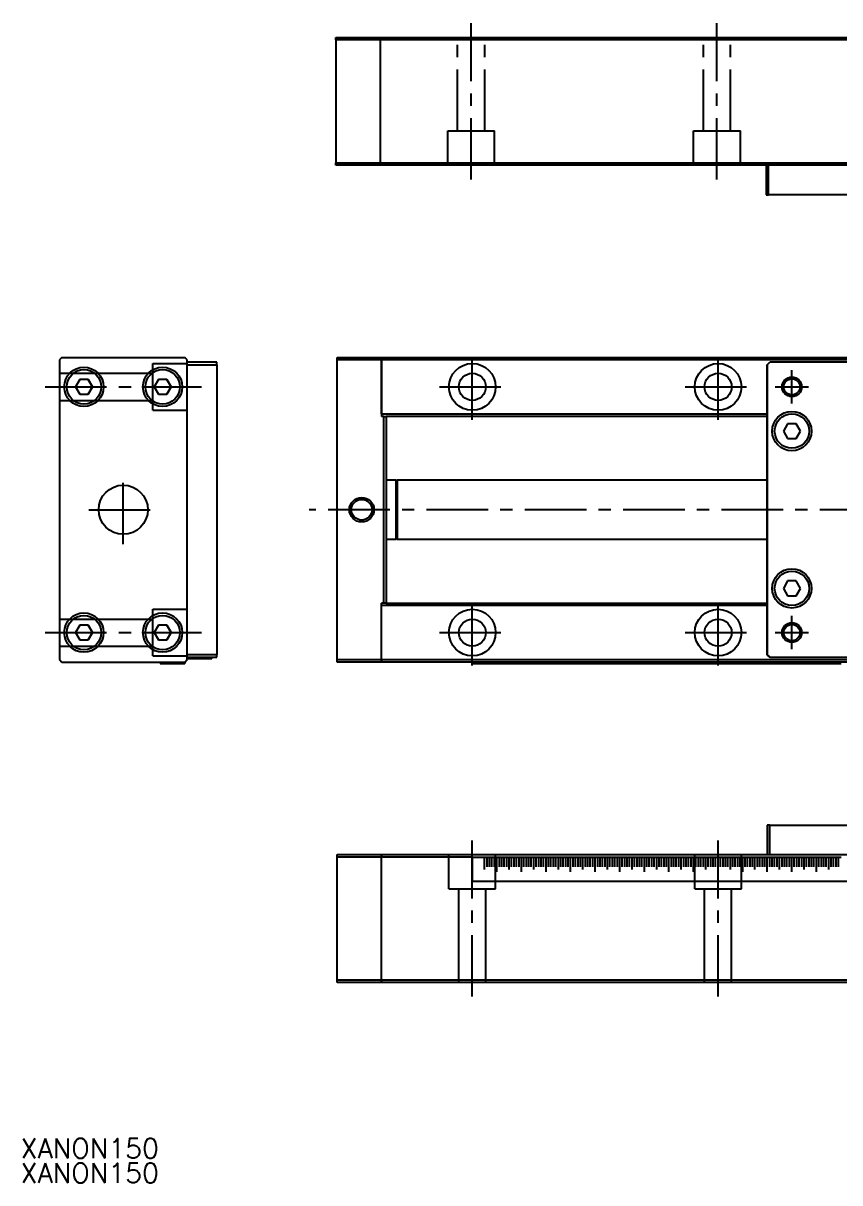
# Model space of a CAD drawing. Extents: x 17 to 733, y 13 to 249.
# Drawn here: x 16.6 to 182.7, y 13.2 to 249.2 of the extents above; entities that cross this region are included whole.
import ezdxf

# ---------------------------------------------------------------- set-up
doc = ezdxf.new("R2010")
doc.units = 0
doc.header["$LTSCALE"] = 10
doc.linetypes.add('CENTER', pattern=[2, 1.25, -0.25, 0.25, -0.25])
doc.linetypes.add('DASHED', pattern=[3.5, 2, -1.5])
doc.layers.get('0').update_dxf_attribs({"linetype": 'CONTINUOUS'})
doc.layers.add('CENTER', color=1, linetype='CENTER')
doc.styles.get("Standard").update_dxf_attribs({"font": 'txt.shx', "bigfont": '@extfont2.shx'})

# ---------------------------------------------------------------- blocks, each defined once
blk = doc.blocks.new('AID5269')
at = {"color": 7, "linetype": 'CONTINUOUS'}
for p, q in [((45.866025, 176.675), (44.133975, 176.675)), ((45.866025, 126.675), (44.133975, 126.675))]:
    blk.add_line(p, q, dxfattribs=at)
blk = doc.blocks.new('AID5274')
at = {"color": 7, "linetype": 'CONTINUOUS'}
for p, q in [((44.133975, 176.675), (43.267949, 175.175)), ((44.133975, 126.675), (43.267949, 125.175))]:
    blk.add_line(p, q, dxfattribs=at)
blk = doc.blocks.new('AID5279')
at = {"color": 7, "linetype": 'CONTINUOUS'}
for p, q in [((43.267949, 175.175), (44.133975, 173.675)), ((43.267949, 125.175), (44.133975, 123.675))]:
    blk.add_line(p, q, dxfattribs=at)
blk = doc.blocks.new('AID5284')
at = {"color": 7, "linetype": 'CONTINUOUS'}
for p, q in [((44.133975, 173.675), (45.866025, 173.675)), ((44.133975, 123.675), (45.866025, 123.675))]:
    blk.add_line(p, q, dxfattribs=at)
blk = doc.blocks.new('AID5289')
at = {"color": 7, "linetype": 'CONTINUOUS'}
for p, q in [((45.866025, 173.675), (46.732051, 175.175)), ((45.866025, 123.675), (46.732051, 125.175))]:
    blk.add_line(p, q, dxfattribs=at)
blk = doc.blocks.new('AID5294')
at = {"color": 7, "linetype": 'CONTINUOUS'}
for p, q in [((46.732051, 175.175), (45.866025, 176.675)), ((46.732051, 125.175), (45.866025, 126.675))]:
    blk.add_line(p, q, dxfattribs=at)
blk = doc.blocks.new('AID5299')
at = {"color": 7, "linetype": 'CONTINUOUS'}
for centre in [(45, 175.175), (45, 125.175)]:
    blk.add_circle(centre, 3.5, dxfattribs=at)
blk = doc.blocks.new('AID5304')
at = {"color": 7, "linetype": 'CONTINUOUS'}
for p, q in [((45.866025, 176.675), (46.732051, 175.175)), ((45.866025, 126.675), (46.732051, 125.175))]:
    blk.add_line(p, q, dxfattribs=at)
blk = doc.blocks.new('AID5309')
at = {"color": 7, "linetype": 'CONTINUOUS'}
for p, q in [((46.732051, 175.175), (45.866025, 173.675)), ((46.732051, 125.175), (45.866025, 123.675))]:
    blk.add_line(p, q, dxfattribs=at)
blk = doc.blocks.new('AID5314')
at = {"color": 7, "linetype": 'CONTINUOUS'}
for p, q in [((29.866025, 176.675), (28.133975, 176.675)), ((29.866025, 126.675), (28.133975, 126.675))]:
    blk.add_line(p, q, dxfattribs=at)
blk = doc.blocks.new('AID5319')
at = {"color": 7, "linetype": 'CONTINUOUS'}
for p, q in [((28.133975, 176.675), (27.267949, 175.175)), ((28.133975, 126.675), (27.267949, 125.175))]:
    blk.add_line(p, q, dxfattribs=at)
blk = doc.blocks.new('AID5324')
at = {"color": 7, "linetype": 'CONTINUOUS'}
for p, q in [((27.267949, 175.175), (28.133975, 173.675)), ((27.267949, 125.175), (28.133975, 123.675))]:
    blk.add_line(p, q, dxfattribs=at)
blk = doc.blocks.new('AID5329')
at = {"color": 7, "linetype": 'CONTINUOUS'}
for p, q in [((28.133975, 173.675), (29.866025, 173.675)), ((28.133975, 123.675), (29.866025, 123.675))]:
    blk.add_line(p, q, dxfattribs=at)
blk = doc.blocks.new('AID5334')
at = {"color": 7, "linetype": 'CONTINUOUS'}
for p, q in [((29.866025, 173.675), (30.732051, 175.175)), ((29.866025, 123.675), (30.732051, 125.175))]:
    blk.add_line(p, q, dxfattribs=at)
blk = doc.blocks.new('AID5339')
at = {"color": 7, "linetype": 'CONTINUOUS'}
for p, q in [((30.732051, 175.175), (29.866025, 176.675)), ((30.732051, 125.175), (29.866025, 126.675))]:
    blk.add_line(p, q, dxfattribs=at)
blk = doc.blocks.new('AID5344')
at = {"color": 7, "linetype": 'CONTINUOUS'}
for centre in [(29, 175.175), (29, 125.175)]:
    blk.add_circle(centre, 3.5, dxfattribs=at)
blk = doc.blocks.new('AID5349')
at = {"color": 7, "linetype": 'CONTINUOUS'}
for p, q in [((29.866025, 176.675), (30.732051, 175.175)), ((29.866025, 126.675), (30.732051, 125.175))]:
    blk.add_line(p, q, dxfattribs=at)
blk = doc.blocks.new('AID5354')
at = {"color": 7, "linetype": 'CONTINUOUS'}
for p, q in [((30.732051, 175.175), (29.866025, 173.675)), ((30.732051, 125.175), (29.866025, 123.675))]:
    blk.add_line(p, q, dxfattribs=at)
blk = doc.blocks.new('AID5359')
at = {"color": 7, "linetype": 'CONTINUOUS'}
for centre in [(29, 175.175), (29, 125.175)]:
    blk.add_circle(centre, 4, dxfattribs=at)
blk = doc.blocks.new('AID5364')
at = {"color": 7, "linetype": 'CONTINUOUS'}
for centre in [(45, 175.175), (45, 125.175)]:
    blk.add_circle(centre, 4, dxfattribs=at)

msp = doc.modelspace()

# ---------------------------------------------------------------- linework, layer by layer
at = {"color": 7, "linetype": 'CONTINUOUS'}
for p, q in [((80.266115, 246.27), (89.266115, 246.27)), ((80.266115, 245.77), (80.266115, 246.27)), ((89.266115, 245.77), (80.266115, 245.77)), ((80.266115, 245.77), (80.266115, 220.77)), ((89.266115, 245.77), (89.266115, 246.27)), ((89.266115, 246.27), (326.266115, 246.27)), ((89.266115, 246.27), (89.266115, 245.77)), ((326.266115, 245.77), (89.266115, 245.77)), ((89.266115, 245.77), (89.266115, 220.77)), ((89.266115, 245.77), (89.266115, 243.27)), ((89.266115, 243.27), (89.266115, 239.27)), ((89.266115, 239.27), (89.266115, 227.27)), ((89.266115, 227.27), (89.266115, 223.27)), ((89.266115, 223.27), (89.266115, 220.77)), ((80.266115, 220.77), (89.266115, 220.77)), ((80.266115, 220.27), (80.266115, 220.77)), ((89.266115, 220.27), (80.266115, 220.27)), ((89.266115, 220.77), (326.266115, 220.77)), ((89.266115, 220.27), (89.266115, 220.77)), ((89.266115, 220.77), (89.266115, 220.27)), ((326.266115, 220.27), (89.266115, 220.27)), ((167.766115, 220.27), (167.766115, 214.27)), ((168.266115, 214.27), (168.266115, 220.27)), ((167.766115, 214.27), (168.266115, 214.27)), ((174.76611, 214.27), (168.266115, 214.27)), ((204.76611, 214.27), (174.76611, 214.27)), ((24.5, 181.175), (24, 180.675)), ((24, 180.675), (24, 119.675)), ((24.5, 181.175), (49.5, 181.175)), ((50, 180.675), (49.5, 181.175)), ((50, 119.675), (50, 180.675)), ((56, 180.175), (50, 180.175)), ((50, 179.675), (56, 179.675)), ((56, 179.675), (56, 180.175)), ((56, 179.675), (56, 120.675)), ((80.496115, 181.175), (89.496115, 181.175)), ((80.496115, 180.675), (80.496115, 181.175)), ((89.496115, 180.675), (80.496115, 180.675)), ((80.496115, 119.675), (80.496115, 180.675)), ((89.496115, 181.175), (89.496115, 180.675)), ((89.496115, 181.175), (326.496115, 181.175)), ((89.496115, 180.675), (89.496115, 181.175)), ((89.496115, 180.675), (89.496115, 177.175)), ((89.496115, 175.186095), (89.496115, 180.675)), ((326.496115, 180.675), (89.496115, 180.675)), ((167.996115, 179.675), (168.496115, 180.175)), ((167.996115, 168.675), (167.996115, 179.675)), ((167.996115, 179.675), (167.996115, 120.675)), ((207.496115, 180.175), (168.496115, 180.175)), ((89.496115, 177.175), (89.496115, 175.186095)), ((28.133975, 176.675), (27.267949, 175.175)), ((27.267949, 175.175), (28.133975, 173.675)), ((29.866025, 176.675), (28.133975, 176.675)), ((30.732051, 175.175), (29.866025, 176.675)), ((29.866025, 176.675), (30.732051, 175.175)), ((29.866025, 173.675), (30.732051, 175.175)), ((30.732051, 175.175), (29.866025, 173.675)), ((44.133975, 176.675), (43.267949, 175.175)), ((43.267949, 175.175), (44.133975, 173.675)), ((45.866025, 176.675), (44.133975, 176.675)), ((46.732051, 175.175), (45.866025, 176.675)), ((45.866025, 176.675), (46.732051, 175.175)), ((45.866025, 173.675), (46.732051, 175.175)), ((46.732051, 175.175), (45.866025, 173.675)), ((89.496115, 175.186095), (89.496115, 173.175)), ((89.496115, 169.675), (89.496115, 175.186095)), ((28.133975, 173.675), (29.866025, 173.675)), ((44.133975, 173.675), (45.866025, 173.675)), ((89.496115, 173.175), (89.496115, 169.175)), ((89.496115, 169.675), (167.996115, 169.675)), ((89.996115, 169.175), (89.496115, 169.175)), ((89.996115, 131.175), (89.996115, 169.175)), ((89.996115, 169.175), (90.496115, 169.175)), ((90.496115, 169.175), (90.496115, 156.175)), ((167.996115, 169.175), (90.496115, 169.175)), ((167.996115, 131.675), (167.996115, 168.675)), ((172.130089, 167.675), (171.264064, 166.175)), ((173.86214, 167.675), (172.130089, 167.675)), ((174.728166, 166.175), (173.86214, 167.675)), ((171.264064, 166.175), (172.130089, 164.675)), ((173.86214, 164.675), (174.728166, 166.175)), ((172.130089, 164.675), (173.86214, 164.675)), ((92.496115, 156.175), (90.496115, 156.175)), ((90.496115, 156.175), (90.496115, 144.175)), ((90.496115, 156.175), (90.496115, 144.175)), ((92.496115, 144.175), (92.496115, 156.175)), ((92.496115, 155.975), (92.496115, 156.175)), ((92.696115, 156.175), (92.496115, 155.975)), ((167.996115, 156.175), (92.696115, 156.175)), ((92.696115, 156.175), (92.696115, 144.175)), ((90.496115, 144.175), (92.496115, 144.175)), ((90.496115, 144.175), (90.496115, 131.175)), ((92.496115, 144.175), (92.496115, 144.375)), ((92.496115, 144.375), (92.696115, 144.175)), ((92.696115, 144.175), (167.996115, 144.175)), ((172.130089, 135.675), (171.264064, 134.175)), ((173.86214, 135.675), (172.130089, 135.675)), ((174.728166, 134.175), (173.86214, 135.675)), ((171.264064, 134.175), (172.130089, 132.675)), ((172.130089, 132.675), (173.86214, 132.675)), ((173.86214, 132.675), (174.728166, 134.175)), ((89.996115, 131.175), (89.496115, 131.175)), ((89.496115, 127.175), (89.496115, 131.175)), ((167.996115, 130.675), (89.496115, 130.675)), ((89.496115, 125.186072), (89.496115, 130.675)), ((90.496115, 131.175), (89.996115, 131.175)), ((90.496115, 131.175), (167.996115, 131.175)), ((167.996115, 120.675), (167.996115, 131.675)), ((28.133975, 126.675), (27.267949, 125.175)), ((27.267949, 125.175), (28.133975, 123.675)), ((29.866025, 126.675), (28.133975, 126.675)), ((30.732051, 125.175), (29.866025, 126.675)), ((29.866025, 126.675), (30.732051, 125.175)), ((29.866025, 123.675), (30.732051, 125.175)), ((30.732051, 125.175), (29.866025, 123.675)), ((44.133975, 126.675), (43.267949, 125.175)), ((43.267949, 125.175), (44.133975, 123.675)), ((45.866025, 126.675), (44.133975, 126.675)), ((46.732051, 125.175), (45.866025, 126.675)), ((45.866025, 126.675), (46.732051, 125.175)), ((45.866025, 123.675), (46.732051, 125.175)), ((46.732051, 125.175), (45.866025, 123.675)), ((89.496115, 125.186072), (89.496115, 127.175)), ((89.496115, 123.175), (89.496115, 125.186072)), ((89.496115, 119.675), (89.496115, 125.186072)), ((28.133975, 123.675), (29.866025, 123.675)), ((44.133975, 123.675), (45.866025, 123.675)), ((89.496115, 119.675), (89.496115, 123.175)), ((56, 120.675), (50, 120.675)), ((56, 120.175), (56, 120.675)), ((168.496115, 120.175), (167.996115, 120.675)), ((167.996115, 120.675), (168.496115, 120.175)), ((24, 119.675), (24.5, 119.175)), ((24.5, 119.175), (49.5, 119.175)), ((44.5, 119.175), (44.5, 118.875)), ((44.5, 118.875), (49.5, 118.875)), ((49.5, 119.175), (50, 119.675)), ((49.5, 119.175), (49.5, 118.875)), ((50, 120.175), (56, 120.175)), ((50, 119.875), (55, 119.875)), ((55, 120.175), (55, 119.875)), ((80.496115, 119.675), (89.496115, 119.675)), ((80.496115, 119.175), (80.496115, 119.675)), ((89.496115, 119.175), (80.496115, 119.175)), ((89.496115, 119.675), (89.496115, 119.175)), ((89.496115, 119.675), (326.496115, 119.675)), ((89.496115, 119.175), (89.496115, 119.675)), ((107.996115, 119.175), (89.496115, 119.175)), ((307.996115, 119.175), (107.996115, 119.175)), ((107.996115, 119.175), (107.996115, 118.875)), ((307.996115, 119.175), (107.996115, 119.175)), ((107.996115, 118.875), (110.496115, 118.875)), ((110.496115, 118.875), (110.996115, 118.875)), ((110.996115, 118.875), (111.496115, 118.875)), ((111.496115, 118.875), (111.996115, 118.875)), ((111.996115, 118.875), (112.496115, 118.875)), ((112.496115, 118.875), (112.996115, 118.875)), ((112.996115, 118.875), (113.496115, 118.875)), ((113.496115, 118.875), (113.996115, 118.875)), ((113.996115, 118.875), (114.496115, 118.875)), ((114.496115, 118.875), (114.996115, 118.875)), ((114.996115, 118.875), (115.496115, 118.875)), ((115.496115, 118.875), (115.996115, 118.875)), ((115.996115, 118.875), (116.496115, 118.875)), ((116.496115, 118.875), (116.996115, 118.875)), ((116.996115, 118.875), (117.496115, 118.875)), ((117.496115, 118.875), (117.996115, 118.875)), ((117.996115, 118.875), (118.496115, 118.875)), ((118.496115, 118.875), (118.996115, 118.875)), ((118.996115, 118.875), (119.496115, 118.875)), ((119.496115, 118.875), (119.996115, 118.875)), ((119.996115, 118.875), (120.496115, 118.875)), ((120.496115, 118.875), (120.996115, 118.875)), ((120.996115, 118.875), (121.496115, 118.875)), ((121.496115, 118.875), (121.996115, 118.875)), ((121.996115, 118.875), (122.496115, 118.875)), ((122.496115, 118.875), (122.996115, 118.875)), ((122.996115, 118.875), (123.496115, 118.875)), ((123.496115, 118.875), (123.996115, 118.875)), ((123.996115, 118.875), (124.496115, 118.875)), ((124.496115, 118.875), (124.996115, 118.875)), ((124.996115, 118.875), (125.496115, 118.875)), ((125.496115, 118.875), (125.996115, 118.875)), ((125.996115, 118.875), (126.496115, 118.875)), ((126.496115, 118.875), (126.996115, 118.875)), ((126.996115, 118.875), (127.496115, 118.875)), ((127.496115, 118.875), (127.996115, 118.875)), ((127.996115, 118.875), (128.496115, 118.875)), ((128.496115, 118.875), (128.996115, 118.875)), ((128.996115, 118.875), (129.496115, 118.875)), ((129.496115, 118.875), (129.996115, 118.875)), ((129.996115, 118.875), (130.496115, 118.875)), ((130.496115, 118.875), (130.996115, 118.875)), ((130.996115, 118.875), (131.496115, 118.875)), ((131.496115, 118.875), (131.996115, 118.875)), ((131.996115, 118.875), (132.496115, 118.875)), ((132.496115, 118.875), (132.996115, 118.875)), ((132.996115, 118.875), (133.496115, 118.875)), ((133.496115, 118.875), (133.996115, 118.875)), ((133.996115, 118.875), (134.496115, 118.875)), ((134.496115, 118.875), (134.996115, 118.875)), ((134.996115, 118.875), (135.496115, 118.875)), ((135.496115, 118.875), (135.996115, 118.875)), ((135.996115, 118.875), (136.496115, 118.875)), ((136.496115, 118.875), (136.996115, 118.875)), ((136.996115, 118.875), (137.496115, 118.875)), ((137.496115, 118.875), (137.996115, 118.875)), ((137.996115, 118.875), (138.496115, 118.875)), ((138.496115, 118.875), (138.996115, 118.875)), ((138.996115, 118.875), (139.496115, 118.875)), ((139.496115, 118.875), (139.996115, 118.875)), ((139.996115, 118.875), (140.496115, 118.875)), ((140.496115, 118.875), (140.996115, 118.875)), ((140.996115, 118.875), (141.496115, 118.875)), ((141.496115, 118.875), (141.996115, 118.875)), ((141.996115, 118.875), (142.496115, 118.875)), ((142.496115, 118.875), (142.996115, 118.875)), ((142.996115, 118.875), (143.496115, 118.875)), ((143.496115, 118.875), (143.996115, 118.875)), ((143.996115, 118.875), (144.496115, 118.875)), ((144.496115, 118.875), (144.996115, 118.875)), ((144.996115, 118.875), (145.496115, 118.875)), ((145.496115, 118.875), (145.996115, 118.875)), ((145.996115, 118.875), (146.496115, 118.875)), ((146.496115, 118.875), (146.996115, 118.875)), ((146.996115, 118.875), (147.496115, 118.875)), ((147.496115, 118.875), (147.996115, 118.875)), ((147.996115, 118.875), (148.496115, 118.875)), ((148.496115, 118.875), (148.996115, 118.875)), ((148.996115, 118.875), (149.496115, 118.875)), ((149.496115, 118.875), (149.996115, 118.875)), ((149.996115, 118.875), (150.496115, 118.875)), ((150.496115, 118.875), (150.996115, 118.875)), ((150.996115, 118.875), (151.496115, 118.875)), ((151.496115, 118.875), (151.996115, 118.875)), ((151.996115, 118.875), (152.496115, 118.875)), ((152.496115, 118.875), (152.996115, 118.875)), ((152.996115, 118.875), (153.496115, 118.875)), ((153.496115, 118.875), (153.996115, 118.875)), ((153.996115, 118.875), (154.496115, 118.875)), ((154.496115, 118.875), (154.996115, 118.875)), ((154.996115, 118.875), (155.496115, 118.875)), ((155.496115, 118.875), (155.996115, 118.875)), ((155.996115, 118.875), (156.496115, 118.875)), ((156.496115, 118.875), (156.996115, 118.875)), ((156.996115, 118.875), (157.496115, 118.875)), ((157.496115, 118.875), (157.996115, 118.875)), ((157.996115, 118.875), (158.496115, 118.875)), ((158.496115, 118.875), (158.996115, 118.875)), ((158.996115, 118.875), (159.496115, 118.875)), ((159.496115, 118.875), (159.996115, 118.875)), ((159.996115, 118.875), (160.496115, 118.875)), ((160.496115, 118.875), (160.996115, 118.875)), ((160.996115, 118.875), (161.496115, 118.875)), ((161.496115, 118.875), (161.996115, 118.875)), ((161.996115, 118.875), (162.496115, 118.875)), ((162.496115, 118.875), (162.996115, 118.875)), ((162.996115, 118.875), (163.496115, 118.875)), ((163.496115, 118.875), (163.996115, 118.875)), ((163.996115, 118.875), (164.496115, 118.875)), ((164.496115, 118.875), (164.996115, 118.875)), ((164.996115, 118.875), (165.496115, 118.875)), ((165.496115, 118.875), (165.996115, 118.875)), ((165.996115, 118.875), (166.496115, 118.875)), ((166.496115, 118.875), (166.996115, 118.875)), ((166.996115, 118.875), (167.496115, 118.875)), ((167.496115, 118.875), (167.996115, 118.875)), ((167.996115, 118.875), (168.496115, 118.875)), ((168.496115, 120.175), (207.496115, 120.175)), ((168.496115, 118.875), (168.996115, 118.875)), ((168.996115, 118.875), (169.496115, 118.875)), ((169.496115, 118.875), (169.996115, 118.875)), ((169.996115, 118.875), (170.496115, 118.875)), ((170.496115, 118.875), (170.996115, 118.875)), ((170.996115, 118.875), (171.496115, 118.875)), ((171.496115, 118.875), (171.996115, 118.875)), ((171.996115, 118.875), (172.496115, 118.875)), ((172.496115, 118.875), (172.996115, 118.875)), ((172.996115, 118.875), (173.496115, 118.875)), ((173.496115, 118.875), (173.996115, 118.875)), ((173.996115, 118.875), (174.496115, 118.875)), ((174.496115, 118.875), (174.996115, 118.875)), ((174.996115, 118.875), (175.496115, 118.875)), ((175.496115, 118.875), (175.996115, 118.875)), ((175.996115, 118.875), (176.496115, 118.875)), ((176.496115, 118.875), (176.996115, 118.875)), ((176.996115, 118.875), (177.496115, 118.875)), ((177.496115, 118.875), (177.996115, 118.875)), ((177.996115, 118.875), (178.496115, 118.875)), ((178.496115, 118.875), (178.996115, 118.875)), ((178.996115, 118.875), (179.496115, 118.875)), ((179.496115, 118.875), (179.996115, 118.875)), ((179.996115, 118.875), (180.496115, 118.875)), ((180.496115, 118.875), (180.996115, 118.875)), ((180.996115, 118.875), (181.496115, 118.875)), ((181.496115, 118.875), (181.996115, 118.875)), ((181.996115, 118.875), (182.496115, 118.875)), ((182.496115, 118.875), (182.996115, 118.875)), ((167.996115, 86), (167.996115, 80)), ((168.496115, 86), (167.996115, 86)), ((168.496115, 80), (168.496115, 86)), ((168.496115, 86), (207.496115, 86)), ((80.496115, 79.5), (80.496115, 80)), ((80.496115, 80), (89.496115, 80)), ((89.496115, 79.5), (80.496115, 79.5)), ((80.496115, 54.5), (80.496115, 79.5)), ((89.496115, 80), (89.496115, 79.5)), ((89.496115, 79.5), (89.496115, 80)), ((89.496115, 80), (326.496115, 80)), ((89.496115, 77), (89.496115, 79.5)), ((107.986115, 79.5), (89.496115, 79.5)), ((89.496115, 54.5), (89.496115, 79.5)), ((107.996115, 74.5), (107.996115, 79.5)), ((107.996115, 79.5), (107.996115, 74.5)), ((107.996115, 79.5), (110.496115, 79.5)), ((110.496115, 79.5), (110.996115, 79.5)), ((110.996115, 79.5), (111.496115, 79.5)), ((111.496115, 79.5), (111.996115, 79.5)), ((111.996115, 79.5), (112.496115, 79.5)), ((112.496115, 79.5), (112.996115, 79.5)), ((112.996115, 79.5), (113.496115, 79.5)), ((113.496115, 79.5), (113.996115, 79.5)), ((113.996115, 79.5), (114.496115, 79.5)), ((114.496115, 79.5), (114.996115, 79.5)), ((114.996115, 79.5), (115.496115, 79.5)), ((115.496115, 79.5), (115.996115, 79.5)), ((115.996115, 79.5), (116.496115, 79.5)), ((116.496115, 79.5), (116.996115, 79.5)), ((116.996115, 79.5), (117.496115, 79.5)), ((117.496115, 79.5), (117.996115, 79.5)), ((117.996115, 79.5), (118.496115, 79.5)), ((118.496115, 79.5), (118.996115, 79.5)), ((118.996115, 79.5), (119.496115, 79.5)), ((119.496115, 79.5), (119.996115, 79.5)), ((119.996115, 79.5), (120.496115, 79.5)), ((120.496115, 79.5), (120.996115, 79.5)), ((120.996115, 79.5), (121.496115, 79.5)), ((121.496115, 79.5), (121.996115, 79.5)), ((121.996115, 79.5), (122.496115, 79.5)), ((122.496115, 79.5), (122.996115, 79.5)), ((122.996115, 79.5), (123.496115, 79.5)), ((123.496115, 79.5), (123.996115, 79.5)), ((123.996115, 79.5), (124.496115, 79.5)), ((124.496115, 79.5), (124.996115, 79.5)), ((124.996115, 79.5), (125.496115, 79.5)), ((125.496115, 79.5), (125.996115, 79.5)), ((125.996115, 79.5), (126.496115, 79.5)), ((126.496115, 79.5), (126.996115, 79.5)), ((126.996115, 79.5), (127.496115, 79.5)), ((127.496115, 79.5), (127.996115, 79.5)), ((127.996115, 79.5), (128.496115, 79.5)), ((128.496115, 79.5), (128.996115, 79.5)), ((128.996115, 79.5), (129.496115, 79.5)), ((129.496115, 79.5), (129.996115, 79.5)), ((129.996115, 79.5), (130.496115, 79.5)), ((130.496115, 79.5), (130.996115, 79.5)), ((130.996115, 79.5), (131.496115, 79.5)), ((131.496115, 79.5), (131.996115, 79.5)), ((131.996115, 79.5), (132.496115, 79.5)), ((132.496115, 79.5), (132.996115, 79.5)), ((132.996115, 79.5), (133.496115, 79.5)), ((133.496115, 79.5), (133.996115, 79.5)), ((133.996115, 79.5), (134.496115, 79.5)), ((134.496115, 79.5), (134.996115, 79.5)), ((134.996115, 79.5), (135.496115, 79.5)), ((135.496115, 79.5), (135.996115, 79.5)), ((135.996115, 79.5), (136.496115, 79.5)), ((136.496115, 79.5), (136.996115, 79.5)), ((136.996115, 79.5), (137.496115, 79.5)), ((137.496115, 79.5), (137.996115, 79.5)), ((137.996115, 79.5), (138.496115, 79.5)), ((138.496115, 79.5), (138.996115, 79.5)), ((138.996115, 79.5), (139.496115, 79.5)), ((139.496115, 79.5), (139.996115, 79.5)), ((139.996115, 79.5), (140.496115, 79.5)), ((140.496115, 79.5), (140.996115, 79.5)), ((140.996115, 79.5), (141.496115, 79.5)), ((141.496115, 79.5), (141.996115, 79.5)), ((141.996115, 79.5), (142.496115, 79.5)), ((142.496115, 79.5), (142.996115, 79.5)), ((142.996115, 79.5), (143.496115, 79.5)), ((143.496115, 79.5), (143.996115, 79.5)), ((143.996115, 79.5), (144.496115, 79.5)), ((144.496115, 79.5), (144.996115, 79.5)), ((144.996115, 79.5), (145.496115, 79.5)), ((145.496115, 79.5), (145.996115, 79.5)), ((145.996115, 79.5), (146.496115, 79.5)), ((146.496115, 79.5), (146.996115, 79.5)), ((146.996115, 79.5), (147.496115, 79.5)), ((147.496115, 79.5), (147.996115, 79.5)), ((147.996115, 79.5), (148.496115, 79.5)), ((148.496115, 79.5), (148.996115, 79.5)), ((148.996115, 79.5), (149.496115, 79.5)), ((149.496115, 79.5), (149.996115, 79.5)), ((149.996115, 79.5), (150.496115, 79.5)), ((150.496115, 79.5), (150.996115, 79.5)), ((150.996115, 79.5), (151.496115, 79.5)), ((151.496115, 79.5), (151.996115, 79.5)), ((151.996115, 79.5), (152.496115, 79.5)), ((152.496115, 79.5), (152.996115, 79.5)), ((152.996115, 79.5), (153.496115, 79.5)), ((153.496115, 79.5), (153.996115, 79.5)), ((153.996115, 79.5), (154.496115, 79.5)), ((154.496115, 79.5), (154.996115, 79.5)), ((154.996115, 79.5), (155.496115, 79.5)), ((155.496115, 79.5), (155.996115, 79.5)), ((155.996115, 79.5), (156.496115, 79.5)), ((156.496115, 79.5), (156.996115, 79.5)), ((156.996115, 79.5), (157.496115, 79.5)), ((157.496115, 79.5), (157.996115, 79.5)), ((157.996115, 79.5), (158.496115, 79.5)), ((158.496115, 79.5), (158.996115, 79.5)), ((158.996115, 79.5), (159.496115, 79.5)), ((159.496115, 79.5), (159.996115, 79.5)), ((159.996115, 79.5), (160.496115, 79.5)), ((160.496115, 79.5), (160.996115, 79.5)), ((160.996115, 79.5), (161.496115, 79.5)), ((161.496115, 79.5), (161.996115, 79.5)), ((161.996115, 79.5), (162.496115, 79.5)), ((162.496115, 79.5), (162.996115, 79.5)), ((162.996115, 79.5), (163.496115, 79.5)), ((163.496115, 79.5), (163.996115, 79.5)), ((163.996115, 79.5), (164.496115, 79.5)), ((164.496115, 79.5), (164.996115, 79.5)), ((164.996115, 79.5), (165.496115, 79.5)), ((165.496115, 79.5), (165.996115, 79.5)), ((165.996115, 79.5), (166.496115, 79.5)), ((166.496115, 79.5), (166.996115, 79.5)), ((166.996115, 79.5), (167.496115, 79.5)), ((167.496115, 79.5), (167.996115, 79.5)), ((167.996115, 79.5), (168.496115, 79.5)), ((168.496115, 79.5), (168.996115, 79.5)), ((168.996115, 79.5), (169.496115, 79.5)), ((169.496115, 79.5), (169.996115, 79.5)), ((169.996115, 79.5), (170.496115, 79.5)), ((170.496115, 79.5), (170.996115, 79.5)), ((170.996115, 79.5), (171.496115, 79.5)), ((171.496115, 79.5), (171.996115, 79.5)), ((171.996115, 79.5), (172.496115, 79.5)), ((172.496115, 79.5), (172.996115, 79.5)), ((172.996115, 79.5), (173.496115, 79.5)), ((173.496115, 79.5), (173.996115, 79.5)), ((173.996115, 79.5), (174.496115, 79.5)), ((174.496115, 79.5), (174.996115, 79.5)), ((174.996115, 79.5), (175.496115, 79.5)), ((175.496115, 79.5), (175.996115, 79.5)), ((175.996115, 79.5), (176.496115, 79.5)), ((176.496115, 79.5), (176.996115, 79.5)), ((176.996115, 79.5), (177.496115, 79.5)), ((177.496115, 79.5), (177.996115, 79.5)), ((177.996115, 79.5), (178.496115, 79.5)), ((178.496115, 79.5), (178.996115, 79.5)), ((178.996115, 79.5), (179.496115, 79.5)), ((179.496115, 79.5), (179.996115, 79.5)), ((179.996115, 79.5), (180.496115, 79.5)), ((180.496115, 79.5), (180.996115, 79.5)), ((180.996115, 79.5), (181.496115, 79.5)), ((181.496115, 79.5), (181.996115, 79.5)), ((181.996115, 79.5), (182.496115, 79.5)), ((182.496115, 79.5), (182.996115, 79.5)), ((89.496115, 73), (89.496115, 77)), ((307.996115, 74.5), (107.996115, 74.5)), ((89.496115, 61), (89.496115, 73)), ((89.496115, 57), (89.496115, 61)), ((89.496115, 54.5), (89.496115, 57)), ((80.496115, 54.5), (89.496115, 54.5)), ((80.496115, 54), (80.496115, 54.5)), ((89.496115, 54.5), (89.496115, 54)), ((89.496115, 54.5), (326.496115, 54.5)), ((89.496115, 54), (89.496115, 54.5)), ((89.496115, 54), (80.496115, 54)), ((335.496115, 54), (89.496115, 54))]:
    msp.add_line(p, q, dxfattribs=at)
at = {"color": 3, "linetype": 'CENTER'}
for p, q in [((105.016115, 227.27), (105.016115, 246.27)), ((110.516115, 227.27), (110.516115, 246.27)), ((155.016115, 227.27), (155.016115, 246.27)), ((160.516115, 227.27), (160.516115, 246.27)), ((103.016115, 227.27), (112.516115, 227.27)), ((103.016115, 220.27), (103.016115, 227.27)), ((112.516115, 220.27), (112.516115, 227.27)), ((153.016115, 227.27), (162.516115, 227.27)), ((153.016115, 220.27), (153.016115, 227.27)), ((162.516115, 220.27), (162.516115, 227.27))]:
    msp.add_line(p, q, dxfattribs=at)
at = {"color": 3, "linetype": 'DASHED'}
for p, q in [((43, 179.925), (50, 179.925)), ((43, 170.425), (43, 179.925)), ((24, 177.925), (43, 177.925)), ((24, 172.425), (43, 172.425)), ((43, 170.425), (50, 170.425)), ((43, 129.925), (50, 129.925)), ((43, 120.425), (43, 129.925)), ((24, 127.925), (43, 127.925)), ((24, 122.425), (43, 122.425)), ((43, 120.425), (50, 120.425)), ((103.246115, 73), (103.246115, 80)), ((112.746115, 73), (112.746115, 80)), ((153.246115, 73), (153.246115, 80)), ((162.746115, 73), (162.746115, 80)), ((103.246115, 73), (112.746115, 73)), ((105.246115, 54), (105.246115, 73)), ((110.746115, 54), (110.746115, 73)), ((153.246115, 73), (162.746115, 73)), ((155.246115, 54), (155.246115, 73)), ((160.746115, 54), (160.746115, 73))]:
    msp.add_line(p, q, dxfattribs=at)
at = {"color": 3, "linetype": 'CONTINUOUS'}
for p, q in [((110.496115, 77.5), (110.496115, 79.5)), ((110.996115, 77.5), (110.996115, 79.5)), ((111.496115, 77.5), (111.496115, 79.5)), ((111.996115, 77.5), (111.996115, 79.5)), ((112.496115, 77.5), (112.496115, 79.5)), ((112.996115, 77.5), (112.996115, 79.5)), ((113.496115, 77.5), (113.496115, 79.5)), ((113.996115, 77.5), (113.996115, 79.5)), ((114.496115, 77.5), (114.496115, 79.5)), ((114.996115, 77.5), (114.996115, 79.5)), ((115.496115, 77.5), (115.496115, 79.5)), ((115.996115, 77.5), (115.996115, 79.5)), ((116.496115, 77.5), (116.496115, 79.5)), ((116.996115, 77.5), (116.996115, 79.5)), ((117.496115, 77.5), (117.496115, 79.5)), ((117.996115, 77.5), (117.996115, 79.5)), ((118.496115, 77.5), (118.496115, 79.5)), ((118.996115, 77.5), (118.996115, 79.5)), ((119.496115, 77.5), (119.496115, 79.5)), ((119.996115, 77.5), (119.996115, 79.5)), ((120.496115, 77.5), (120.496115, 79.5)), ((120.996115, 77.5), (120.996115, 79.5)), ((121.496115, 77.5), (121.496115, 79.5)), ((121.996115, 77.5), (121.996115, 79.5)), ((122.496115, 77.5), (122.496115, 79.5)), ((122.996115, 77.5), (122.996115, 79.5)), ((123.496115, 77.5), (123.496115, 79.5)), ((123.996115, 77.5), (123.996115, 79.5)), ((124.496115, 77.5), (124.496115, 79.5)), ((124.996115, 77.5), (124.996115, 79.5)), ((125.496115, 77.5), (125.496115, 79.5)), ((125.996115, 77.5), (125.996115, 79.5)), ((126.496115, 77.5), (126.496115, 79.5)), ((126.996115, 77.5), (126.996115, 79.5)), ((127.496115, 77.5), (127.496115, 79.5)), ((127.996115, 77.5), (127.996115, 79.5)), ((128.496115, 77.5), (128.496115, 79.5)), ((128.996115, 77.5), (128.996115, 79.5)), ((129.496115, 77.5), (129.496115, 79.5)), ((129.996115, 77.5), (129.996115, 79.5)), ((130.496115, 77.5), (130.496115, 79.5)), ((130.996115, 77.5), (130.996115, 79.5)), ((131.496115, 77.5), (131.496115, 79.5)), ((131.996115, 77.5), (131.996115, 79.5)), ((132.496115, 77.5), (132.496115, 79.5)), ((132.996115, 77.5), (132.996115, 79.5)), ((133.496115, 77.5), (133.496115, 79.5)), ((133.996115, 77.5), (133.996115, 79.5)), ((134.496115, 77.5), (134.496115, 79.5)), ((134.996115, 77.5), (134.996115, 79.5)), ((135.496115, 77.5), (135.496115, 79.5)), ((135.996115, 77.5), (135.996115, 79.5)), ((136.496115, 77.5), (136.496115, 79.5)), ((136.996115, 77.5), (136.996115, 79.5)), ((137.496115, 77.5), (137.496115, 79.5)), ((137.996115, 77.5), (137.996115, 79.5)), ((138.496115, 77.5), (138.496115, 79.5)), ((138.996115, 77.5), (138.996115, 79.5)), ((139.496115, 77.5), (139.496115, 79.5)), ((139.996115, 77.5), (139.996115, 79.5)), ((140.496115, 77.5), (140.496115, 79.5)), ((140.996115, 77.5), (140.996115, 79.5)), ((141.496115, 77.5), (141.496115, 79.5)), ((141.996115, 77.5), (141.996115, 79.5)), ((142.496115, 77.5), (142.496115, 79.5)), ((142.996115, 77.5), (142.996115, 79.5)), ((143.496115, 77.5), (143.496115, 79.5)), ((143.996115, 77.5), (143.996115, 79.5)), ((144.496115, 77.5), (144.496115, 79.5)), ((144.996115, 77.5), (144.996115, 79.5)), ((145.496115, 77.5), (145.496115, 79.5)), ((145.996115, 77.5), (145.996115, 79.5)), ((146.496115, 77.5), (146.496115, 79.5)), ((146.996115, 77.5), (146.996115, 79.5)), ((147.496115, 77.5), (147.496115, 79.5)), ((147.996115, 77.5), (147.996115, 79.5)), ((148.496115, 77.5), (148.496115, 79.5)), ((148.996115, 77.5), (148.996115, 79.5)), ((149.496115, 77.5), (149.496115, 79.5)), ((149.996115, 77.5), (149.996115, 79.5)), ((150.496115, 77.5), (150.496115, 79.5)), ((150.996115, 77.5), (150.996115, 79.5)), ((151.496115, 77.5), (151.496115, 79.5)), ((151.996115, 77.5), (151.996115, 79.5)), ((152.496115, 77.5), (152.496115, 79.5)), ((152.996115, 77.5), (152.996115, 79.5)), ((153.496115, 77.5), (153.496115, 79.5)), ((153.996115, 77.5), (153.996115, 79.5)), ((154.496115, 77.5), (154.496115, 79.5)), ((154.996115, 77.5), (154.996115, 79.5)), ((155.496115, 77.5), (155.496115, 79.5)), ((155.996115, 77.5), (155.996115, 79.5)), ((156.496115, 77.5), (156.496115, 79.5)), ((156.996115, 77.5), (156.996115, 79.5)), ((157.496115, 77.5), (157.496115, 79.5)), ((157.996115, 77.5), (157.996115, 79.5)), ((158.496115, 77.5), (158.496115, 79.5)), ((158.996115, 77.5), (158.996115, 79.5)), ((159.496115, 77.5), (159.496115, 79.5)), ((159.996115, 77.5), (159.996115, 79.5)), ((160.496115, 77.5), (160.496115, 79.5)), ((160.996115, 77.5), (160.996115, 79.5)), ((161.496115, 77.5), (161.496115, 79.5)), ((161.996115, 77.5), (161.996115, 79.5)), ((162.496115, 77.5), (162.496115, 79.5)), ((162.996115, 77.5), (162.996115, 79.5)), ((163.496115, 77.5), (163.496115, 79.5)), ((163.996115, 77.5), (163.996115, 79.5)), ((164.496115, 77.5), (164.496115, 79.5)), ((164.996115, 77.5), (164.996115, 79.5)), ((165.496115, 77.5), (165.496115, 79.5)), ((165.996115, 77.5), (165.996115, 79.5)), ((166.496115, 77.5), (166.496115, 79.5)), ((166.996115, 77.5), (166.996115, 79.5)), ((167.496115, 77.5), (167.496115, 79.5)), ((167.996115, 77.5), (167.996115, 79.5)), ((168.496115, 77.5), (168.496115, 79.5)), ((168.996115, 77.5), (168.996115, 79.5)), ((169.496115, 77.5), (169.496115, 79.5)), ((169.996115, 77.5), (169.996115, 79.5)), ((170.496115, 77.5), (170.496115, 79.5)), ((170.996115, 77.5), (170.996115, 79.5)), ((171.496115, 77.5), (171.496115, 79.5)), ((171.996115, 77.5), (171.996115, 79.5)), ((172.496115, 77.5), (172.496115, 79.5)), ((172.996115, 77.5), (172.996115, 79.5)), ((173.496115, 77.5), (173.496115, 79.5)), ((173.996115, 77.5), (173.996115, 79.5)), ((174.496115, 77.5), (174.496115, 79.5)), ((174.996115, 77.5), (174.996115, 79.5)), ((175.496115, 77.5), (175.496115, 79.5)), ((175.996115, 77.5), (175.996115, 79.5)), ((176.496115, 77.5), (176.496115, 79.5)), ((176.996115, 77.5), (176.996115, 79.5)), ((177.496115, 77.5), (177.496115, 79.5)), ((177.996115, 77.5), (177.996115, 79.5)), ((178.496115, 77.5), (178.496115, 79.5)), ((178.996115, 77.5), (178.996115, 79.5)), ((179.496115, 77.5), (179.496115, 79.5)), ((179.996115, 77.5), (179.996115, 79.5)), ((180.496115, 77.5), (180.496115, 79.5)), ((180.996115, 77.5), (180.996115, 79.5)), ((181.496115, 77.5), (181.496115, 79.5)), ((181.996115, 77.5), (181.996115, 79.5)), ((182.496115, 77.5), (182.496115, 79.5)), ((110.496115, 77), (110.496115, 77.5)), ((112.996115, 77), (112.996115, 77.5)), ((112.996115, 76.5), (112.996115, 77)), ((115.496115, 77), (115.496115, 77.5)), ((117.996115, 77), (117.996115, 77.5)), ((117.996115, 76.5), (117.996115, 77)), ((120.496115, 77), (120.496115, 77.5)), ((122.996115, 77), (122.996115, 77.5)), ((122.996115, 76.5), (122.996115, 77)), ((125.496115, 77), (125.496115, 77.5)), ((127.996115, 77), (127.996115, 77.5)), ((127.996115, 76.5), (127.996115, 77)), ((130.496115, 77), (130.496115, 77.5)), ((132.996115, 77), (132.996115, 77.5)), ((132.996115, 76.5), (132.996115, 77)), ((135.496115, 77), (135.496115, 77.5)), ((137.996115, 77), (137.996115, 77.5)), ((137.996115, 76.5), (137.996115, 77)), ((140.496115, 77), (140.496115, 77.5)), ((142.996115, 77), (142.996115, 77.5)), ((142.996115, 76.5), (142.996115, 77)), ((145.496115, 77), (145.496115, 77.5)), ((147.996115, 77), (147.996115, 77.5)), ((147.996115, 76.5), (147.996115, 77)), ((150.496115, 77), (150.496115, 77.5)), ((152.996115, 77), (152.996115, 77.5)), ((152.996115, 76.5), (152.996115, 77)), ((155.496115, 77), (155.496115, 77.5)), ((157.996115, 77), (157.996115, 77.5)), ((157.996115, 76.5), (157.996115, 77)), ((160.496115, 77), (160.496115, 77.5)), ((162.996115, 77), (162.996115, 77.5)), ((162.996115, 76.5), (162.996115, 77)), ((165.496115, 77), (165.496115, 77.5)), ((167.996115, 77), (167.996115, 77.5)), ((167.996115, 76.5), (167.996115, 77)), ((170.496115, 77), (170.496115, 77.5)), ((172.996115, 77), (172.996115, 77.5)), ((172.996115, 76.5), (172.996115, 77)), ((175.496115, 77), (175.496115, 77.5)), ((177.996115, 77), (177.996115, 77.5)), ((177.996115, 76.5), (177.996115, 77)), ((180.496115, 77), (180.496115, 77.5))]:
    msp.add_line(p, q, dxfattribs=at)
at = {"color": 7, "linetype": 'CONTINUOUS'}
for centre, radius in [((107.996115, 175.175), 4.75), ((157.996115, 175.175), 4.75), ((29, 175.175), 4), ((29, 175.175), 3.5), ((45, 175.175), 4), ((45, 175.175), 3.5), ((107.996115, 175.175), 2.75), ((157.996115, 175.175), 2.75), ((172.996115, 175.175), 1.65), ((172.996115, 166.175), 4), ((172.996115, 166.175), 3.5), ((37, 150.175), 5), ((85.496115, 150.175), 2.1), ((172.996115, 134.175), 4), ((172.996115, 134.175), 3.5), ((107.996115, 125.175), 4.75), ((157.996115, 125.175), 4.75), ((29, 125.175), 4), ((29, 125.175), 3.5), ((45, 125.175), 4), ((45, 125.175), 3.5), ((107.996115, 125.175), 2.75), ((157.996115, 125.175), 2.75), ((172.996115, 125.175), 1.65)]:
    msp.add_circle(centre, radius, dxfattribs=at)
at = {"color": 3, "linetype": 'CONTINUOUS'}
for centre, radius in [((172.996115, 175.175), 2), ((85.496115, 150.175), 2.5), ((172.996115, 125.175), 2)]:
    msp.add_circle(centre, radius, dxfattribs=at)
at = {"layer": 'CENTER', "color": 1, "linetype": 'CENTER'}
for p, q in [((107.766115, 217.37), (107.766115, 249.17)), ((157.766115, 217.37), (157.766115, 249.17)), ((107.996115, 168.475), (107.996115, 181.875)), ((157.996115, 168.475), (157.996115, 181.875)), ((172.996115, 171.775), (172.996115, 178.575)), ((21.1, 175.175), (52.9, 175.175)), ((101.296115, 175.175), (114.696115, 175.175)), ((151.296115, 175.175), (164.696115, 175.175)), ((169.596115, 175.175), (176.396115, 175.175)), ((37, 143.175), (37, 157.175)), ((30, 150.175), (44, 150.175)), ((351.196115, 150.175), (74.796115, 150.175)), ((107.996115, 118.475), (107.996115, 131.875)), ((157.996115, 118.475), (157.996115, 131.875)), ((172.996115, 121.775), (172.996115, 128.575)), ((21.1, 125.175), (52.9, 125.175)), ((101.296115, 125.175), (114.696115, 125.175)), ((151.296115, 125.175), (164.696115, 125.175)), ((169.596115, 125.175), (176.396115, 125.175)), ((107.996115, 51.1), (107.996115, 82.9)), ((157.996115, 51.1), (157.996115, 82.9))]:
    msp.add_line(p, q, dxfattribs=at)

# ---------------------------------------------------------------- block references
for name in ['AID5359', 'AID5344', 'AID5364', 'AID5299', 'AID5319', 'AID5324', 'AID5314', 'AID5339', 'AID5349', 'AID5334', 'AID5354', 'AID5274', 'AID5279', 'AID5269', 'AID5294', 'AID5304', 'AID5289', 'AID5309', 'AID5329', 'AID5284']:
    msp.add_blockref(name, (0, 0))

# ---------------------------------------------------------------- texts
at = {"color": 7, "linetype": 'CONTINUOUS'}
for p in [(16.130903, 18.216667), (16.130903, 13.216667)]:
    msp.add_text('XANON150', height=4, dxfattribs=at).set_placement(p)

doc.saveas('drawing.dxf')
